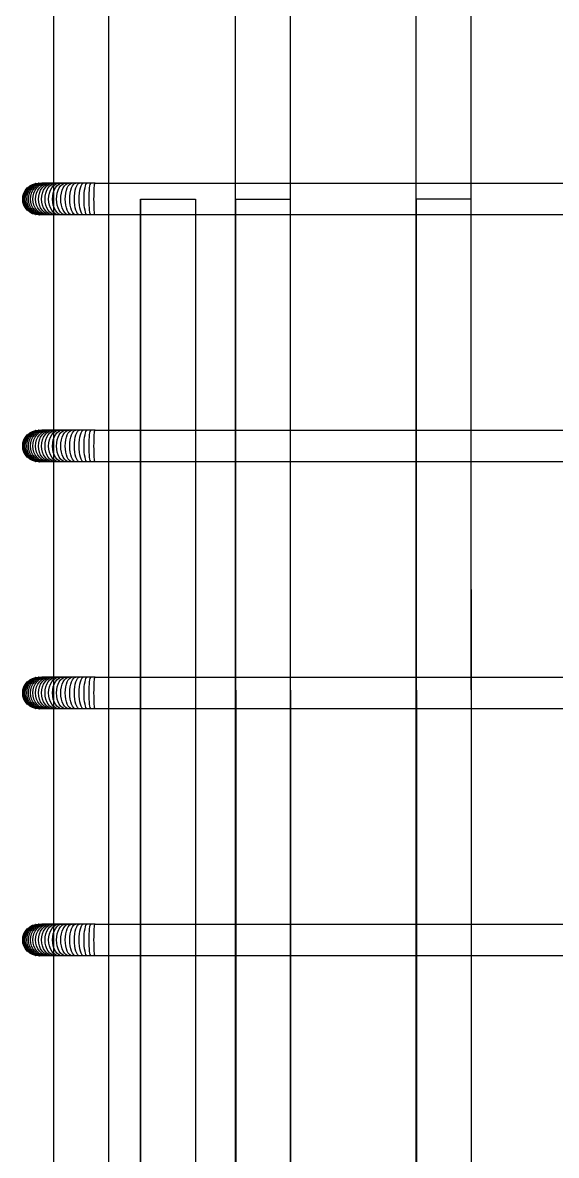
# Model space of a CAD drawing. Header units: inches. Extents: x 31 to 716, y 21 to 143.
# Drawn here: x 270.879 to 272.284, y 65.606 to 68.587 of the extents above; entities that cross this region are included whole.
import ezdxf

# ---------------------------------------------------------------- set-up
doc = ezdxf.new("R2010")
doc.units = ezdxf.units.IN
doc.header["$MEASUREMENT"] = 0
doc.layers.add('INNO-RFT-Y', color=2, linetype='Continuous')

# ---------------------------------------------------------------- blocks, each defined once
blk = doc.blocks.new('rebar')
at = {"layer": 'INNO-RFT-Y', "color": 5}
for p, q in [((-0.37543, 2.26868), (-0.35045, 2.26868)), ((-0.37543, 2.26868), (-0.37475, 0.02822)), ((-0.34975, -0.02501), (-0.35045, 2.26868)), ((-0.29332, 2.26868), (-0.29335, 2.26868)), ((-0.26839, 2.26868), (-0.29332, 2.26868)), ((-0.29332, 2.26868), (-0.29262, 0.02822)), ((-0.26839, 2.26868), (-0.26771, 0.02822)), ((-0.26836, 2.26868), (-0.26839, 2.26868))]:
    blk.add_line(p, q, dxfattribs=at)
at = {"layer": 'INNO-RFT-Y', "color": 30, "true_color": 0xf26722}
for points in [[(-0.41865, 0.76868), (-0.41865, 2.26868), (-0.41865, 0.76868), (-0.4573, 0.02868), (-0.45726, 0.02822), (-0.4573, 0.0056), (-0.4573, -1.31151)], [(-0.41865, 2.26868), (-0.39367, 2.26868), (-0.39367, 0.76777), (-0.43228, 0.02822), (-0.43231, 0.02777), (-0.43231, 0.0056), (-0.43231, -1.31151)]]:
    blk.add_lwpolyline(points, dxfattribs=at)
blk = doc.blocks.new('rebar red 2')
at = {"color": 1}
for p, q in [((-52.24491, -96.5527), (-52.24402, -96.55161)), ((-52.24485, -96.5527), (-52.24395, -96.55161)), ((-52.24463, -96.5527), (-52.24374, -96.55161)), ((-52.24427, -96.5527), (-52.2434, -96.55161)), ((-52.24402, -96.55161), (-52.24395, -96.55161)), ((-52.24395, -96.55161), (-52.24293, -96.55072)), ((-52.24378, -96.5527), (-52.24291, -96.55161)), ((-52.24374, -96.55161), (-52.24266, -96.55072)), ((-52.2434, -96.55161), (-52.24233, -96.55072)), ((-52.24314, -96.5527), (-52.24229, -96.55161)), ((-52.24293, -96.55072), (-52.24286, -96.55072)), ((-52.24291, -96.55161), (-52.24186, -96.55072)), ((-52.24286, -96.55072), (-52.24169, -96.55005)), ((-52.24266, -96.55072), (-52.24143, -96.55005)), ((-52.24237, -96.5527), (-52.24154, -96.55161)), ((-52.24233, -96.55072), (-52.24111, -96.55005)), ((-52.24229, -96.55161), (-52.24126, -96.55072)), ((-52.24186, -96.55072), (-52.24066, -96.55005)), ((-52.24169, -96.55005), (-52.24162, -96.55005)), ((-52.24162, -96.55005), (-52.24034, -96.54964)), ((-52.24154, -96.55161), (-52.24053, -96.55072)), ((-52.24146, -96.5527), (-52.24066, -96.55161)), ((-52.24143, -96.55005), (-52.24009, -96.54964)), ((-52.24126, -96.55072), (-52.24008, -96.55005)), ((-52.24111, -96.55005), (-52.23978, -96.54964)), ((-52.24066, -96.55005), (-52.23935, -96.54964)), ((-52.24066, -96.55161), (-52.23968, -96.55072)), ((-52.24053, -96.55072), (-52.23939, -96.55005)), ((-52.24043, -96.5527), (-52.23966, -96.55161)), ((-52.24009, -96.54964), (-52.24034, -96.54964)), ((-52.24009, -96.54964), (-52.23978, -96.54964)), ((-52.24008, -96.55005), (-52.2388, -96.54964)), ((-52.23978, -96.54964), (-52.23893, -96.54951)), ((-52.23978, -96.54964), (-52.23935, -96.54964)), ((-52.23968, -96.55072), (-52.23857, -96.55005)), ((-52.23966, -96.55161), (-52.23871, -96.55072)), ((-52.23939, -96.55005), (-52.23814, -96.54964)), ((-52.23935, -96.54964), (-52.23893, -96.54951)), ((-52.23927, -96.5527), (-52.23853, -96.55161)), ((-52.23888, -96.54951), (-52.23893, -96.54951)), ((-52.23893, -96.54951), (-52.2389, -96.54951)), ((-52.2389, -96.54951), (-52.23888, -96.54951)), ((-52.23882, -96.54952), (-52.23888, -96.54951)), ((-52.23882, -96.54952), (-52.2387, -96.54951)), ((-52.2388, -96.54964), (-52.23747, -96.54951)), ((-52.23871, -96.55072), (-52.23763, -96.55005)), ((-52.2387, -96.54951), (-52.23747, -96.54951)), ((-52.23857, -96.55005), (-52.23736, -96.54964)), ((-52.23853, -96.55161), (-52.23762, -96.55072)), ((-52.23814, -96.54964), (-52.23684, -96.54951)), ((-52.238, -96.5527), (-52.23729, -96.55161)), ((-52.23763, -96.55005), (-52.23647, -96.54964)), ((-52.23762, -96.55072), (-52.23659, -96.55005)), ((-52.23684, -96.54951), (-52.23747, -96.54951)), ((-52.23736, -96.54964), (-52.2361, -96.54951)), ((-52.23729, -96.55161), (-52.23642, -96.55072)), ((-52.2361, -96.54951), (-52.23684, -96.54951)), ((-52.23661, -96.5527), (-52.23594, -96.55161)), ((-52.23659, -96.55005), (-52.23547, -96.54964)), ((-52.23647, -96.54964), (-52.23525, -96.54951)), ((-52.23642, -96.55072), (-52.23544, -96.55005)), ((-52.23525, -96.54951), (-52.2361, -96.54951)), ((-52.23594, -96.55161), (-52.23512, -96.55072)), ((-52.23547, -96.54964), (-52.2343, -96.54951)), ((-52.23544, -96.55005), (-52.23436, -96.54964)), ((-52.2343, -96.54951), (-52.23525, -96.54951)), ((-52.23512, -96.55072), (-52.23418, -96.55005)), ((-52.23511, -96.5527), (-52.23448, -96.55161)), ((-52.23448, -96.55161), (-52.23371, -96.55072)), ((-52.23436, -96.54964), (-52.23325, -96.54951)), ((-52.23325, -96.54951), (-52.2343, -96.54951)), ((-52.23418, -96.55005), (-52.23317, -96.54964)), ((-52.23371, -96.55072), (-52.23283, -96.55005)), ((-52.23351, -96.5527), (-52.23292, -96.55161)), ((-52.23211, -96.54951), (-52.23325, -96.54951)), ((-52.23317, -96.54964), (-52.23211, -96.54951)), ((-52.23292, -96.55161), (-52.2322, -96.55072)), ((-52.23283, -96.55005), (-52.23187, -96.54964)), ((-52.2322, -96.55072), (-52.23138, -96.55005)), ((-52.23088, -96.54951), (-52.23211, -96.54951)), ((-52.23187, -96.54964), (-52.23088, -96.54951)), ((-52.23182, -96.5527), (-52.23127, -96.55161)), ((-52.23138, -96.55005), (-52.23049, -96.54964)), ((-52.23127, -96.55161), (-52.23061, -96.55072)), ((-52.22957, -96.54951), (-52.23088, -96.54951)), ((-52.23061, -96.55072), (-52.22985, -96.55005)), ((-52.23049, -96.54964), (-52.22957, -96.54951)), ((-52.23004, -96.5527), (-52.22954, -96.55161)), ((-52.22985, -96.55005), (-52.22903, -96.54964)), ((-52.22817, -96.54951), (-52.22957, -96.54951)), ((-52.22954, -96.55161), (-52.22893, -96.55072)), ((-52.22903, -96.54964), (-52.22817, -96.54951)), ((-52.22893, -96.55072), (-52.22824, -96.55005)), ((-52.22824, -96.55005), (-52.22749, -96.54964)), ((-52.22818, -96.5527), (-52.22773, -96.55161)), ((-52.22671, -96.54951), (-52.22817, -96.54951)), ((-52.22773, -96.55161), (-52.22718, -96.55072)), ((-52.22749, -96.54964), (-52.22671, -96.54951)), ((-52.22718, -96.55072), (-52.22656, -96.55005)), ((-52.22518, -96.54951), (-52.22671, -96.54951)), ((-52.22656, -96.55005), (-52.22589, -96.54964)), ((-52.22624, -96.5527), (-52.22585, -96.55161)), ((-52.22589, -96.54964), (-52.22518, -96.54951)), ((-52.22585, -96.55161), (-52.22537, -96.55072)), ((-52.22537, -96.55072), (-52.22481, -96.55005)), ((-52.2236, -96.54951), (-52.22518, -96.54951)), ((-52.22481, -96.55005), (-52.22422, -96.54964)), ((-52.22425, -96.5527), (-52.22391, -96.55161)), ((-52.22422, -96.54964), (-52.2236, -96.54951)), ((-52.22391, -96.55161), (-52.22349, -96.55072)), ((-52.22196, -96.54951), (-52.2236, -96.54951)), ((-52.22349, -96.55072), (-52.22301, -96.55005)), ((-52.22301, -96.55005), (-52.22249, -96.54964)), ((-52.22249, -96.54964), (-52.22196, -96.54951)), ((-52.2222, -96.5527), (-52.22191, -96.55161)), ((-52.22027, -96.54951), (-52.22196, -96.54951)), ((-52.22191, -96.55161), (-52.22156, -96.55072)), ((-52.22156, -96.55072), (-52.22116, -96.55005)), ((-52.22116, -96.55005), (-52.22072, -96.54964)), ((-52.22072, -96.54964), (-52.22027, -96.54951)), ((-52.21855, -96.54951), (-52.22027, -96.54951)), ((-52.2201, -96.5527), (-52.21987, -96.55161)), ((-52.21987, -96.55161), (-52.21959, -96.55072)), ((-52.21959, -96.55072), (-52.21926, -96.55005)), ((-52.21926, -96.55005), (-52.21891, -96.54964)), ((-52.21891, -96.54964), (-52.21855, -96.54951)), ((-52.2168, -96.54951), (-52.21855, -96.54951)), ((-52.21797, -96.5527), (-52.21779, -96.55161)), ((-52.21779, -96.55161), (-52.21758, -96.55072)), ((-52.21758, -96.55072), (-52.21734, -96.55005)), ((-52.21734, -96.55005), (-52.21707, -96.54964)), ((-52.21707, -96.54964), (-52.2168, -96.54951)), ((-52.21502, -96.54951), (-52.2168, -96.54951)), ((-52.2158, -96.5527), (-52.21569, -96.55161)), ((-52.21569, -96.55161), (-52.21555, -96.55072)), ((-52.21555, -96.55072), (-52.21538, -96.55005)), ((-52.21538, -96.55005), (-52.21521, -96.54964)), ((-52.21521, -96.54964), (-52.21502, -96.54951)), ((-52.21323, -96.54951), (-52.21502, -96.54951)), ((-52.21362, -96.5527), (-52.21357, -96.55161)), ((-52.21357, -96.55161), (-52.21349, -96.55072)), ((-52.21349, -96.55072), (-52.21341, -96.55005)), ((-52.21341, -96.55005), (-52.21332, -96.54964)), ((-52.21332, -96.54964), (-52.21323, -96.54951)), ((-52.21323, -96.54951), (-51.49464, -96.54951)), ((-52.24613, -96.5567), (-52.24599, -96.5553)), ((-52.24599, -96.5581), (-52.24613, -96.5567)), ((-52.24606, -96.5567), (-52.24592, -96.5553)), ((-52.24592, -96.5581), (-52.24606, -96.5567)), ((-52.24599, -96.5553), (-52.24558, -96.55395)), ((-52.24592, -96.5553), (-52.24551, -96.55395)), ((-52.24583, -96.5567), (-52.2457, -96.5553)), ((-52.2457, -96.5581), (-52.24583, -96.5567)), ((-52.2457, -96.5553), (-52.24529, -96.55395)), ((-52.24558, -96.55395), (-52.24491, -96.5527)), ((-52.24551, -96.55395), (-52.24485, -96.5527)), ((-52.24546, -96.5567), (-52.24533, -96.5553)), ((-52.24533, -96.5581), (-52.24546, -96.5567)), ((-52.24533, -96.5553), (-52.24493, -96.55395)), ((-52.24529, -96.55395), (-52.24463, -96.5527)), ((-52.24495, -96.5567), (-52.24481, -96.5553)), ((-52.24481, -96.5581), (-52.24495, -96.5567)), ((-52.24493, -96.55395), (-52.24427, -96.5527)), ((-52.24481, -96.5553), (-52.24442, -96.55395)), ((-52.24442, -96.55395), (-52.24378, -96.5527)), ((-52.24429, -96.5567), (-52.24416, -96.5553)), ((-52.24416, -96.5581), (-52.24429, -96.5567)), ((-52.24416, -96.5553), (-52.24377, -96.55395)), ((-52.24377, -96.55395), (-52.24314, -96.5527)), ((-52.24349, -96.5567), (-52.24336, -96.5553)), ((-52.24336, -96.5581), (-52.24349, -96.5567)), ((-52.24336, -96.5553), (-52.24298, -96.55395)), ((-52.24298, -96.55395), (-52.24237, -96.5527)), ((-52.24255, -96.5567), (-52.24243, -96.5553)), ((-52.24243, -96.5581), (-52.24255, -96.5567)), ((-52.24243, -96.5553), (-52.24206, -96.55395)), ((-52.24206, -96.55395), (-52.24146, -96.5527)), ((-52.24148, -96.5567), (-52.24136, -96.5553)), ((-52.24136, -96.5581), (-52.24148, -96.5567)), ((-52.24136, -96.5553), (-52.24101, -96.55395)), ((-52.24101, -96.55395), (-52.24043, -96.5527)), ((-52.24028, -96.5567), (-52.24017, -96.5553)), ((-52.24017, -96.5581), (-52.24028, -96.5567)), ((-52.24017, -96.5553), (-52.23983, -96.55395)), ((-52.23983, -96.55395), (-52.23927, -96.5527)), ((-52.23896, -96.5567), (-52.23885, -96.5553)), ((-52.23885, -96.5581), (-52.23896, -96.5567)), ((-52.23885, -96.5553), (-52.23853, -96.55395)), ((-52.23853, -96.55395), (-52.238, -96.5527)), ((-52.23752, -96.5567), (-52.23742, -96.5553)), ((-52.23742, -96.5581), (-52.23752, -96.5567)), ((-52.23742, -96.5553), (-52.23711, -96.55395)), ((-52.23711, -96.55395), (-52.23661, -96.5527)), ((-52.23597, -96.5567), (-52.23587, -96.5553)), ((-52.23587, -96.5581), (-52.23597, -96.5567)), ((-52.23587, -96.5553), (-52.23558, -96.55395)), ((-52.23558, -96.55395), (-52.23511, -96.5527)), ((-52.23431, -96.5567), (-52.23422, -96.5553)), ((-52.23422, -96.5581), (-52.23431, -96.5567)), ((-52.23422, -96.5553), (-52.23395, -96.55395)), ((-52.23395, -96.55395), (-52.23351, -96.5527)), ((-52.23256, -96.5567), (-52.23247, -96.5553)), ((-52.23247, -96.5581), (-52.23256, -96.5567)), ((-52.23247, -96.5553), (-52.23222, -96.55395)), ((-52.23222, -96.55395), (-52.23182, -96.5527)), ((-52.23071, -96.5567), (-52.23063, -96.5553)), ((-52.23063, -96.5581), (-52.23071, -96.5567)), ((-52.23063, -96.5553), (-52.23041, -96.55395)), ((-52.23041, -96.55395), (-52.23004, -96.5527)), ((-52.22878, -96.5567), (-52.22871, -96.5553)), ((-52.22871, -96.5581), (-52.22878, -96.5567)), ((-52.22871, -96.5553), (-52.22851, -96.55395)), ((-52.22851, -96.55395), (-52.22818, -96.5527)), ((-52.22678, -96.5567), (-52.22672, -96.5553)), ((-52.22672, -96.5581), (-52.22678, -96.5567)), ((-52.22672, -96.5553), (-52.22654, -96.55395)), ((-52.22654, -96.55395), (-52.22624, -96.5527)), ((-52.22471, -96.5567), (-52.22466, -96.5553)), ((-52.22466, -96.5581), (-52.22471, -96.5567)), ((-52.22466, -96.5553), (-52.2245, -96.55395)), ((-52.2245, -96.55395), (-52.22425, -96.5527)), ((-52.22259, -96.5567), (-52.22254, -96.5553)), ((-52.22254, -96.5581), (-52.22259, -96.5567)), ((-52.22254, -96.5553), (-52.22241, -96.55395)), ((-52.22241, -96.55395), (-52.2222, -96.5527)), ((-52.22041, -96.5567), (-52.22038, -96.5553)), ((-52.22038, -96.5581), (-52.22041, -96.5567)), ((-52.22038, -96.5553), (-52.22027, -96.55395)), ((-52.22027, -96.55395), (-52.2201, -96.5527)), ((-52.2182, -96.5567), (-52.21818, -96.5553)), ((-52.21818, -96.5581), (-52.2182, -96.5567)), ((-52.21818, -96.5553), (-52.2181, -96.55395)), ((-52.2181, -96.55395), (-52.21797, -96.5527)), ((-52.21596, -96.5567), (-52.21594, -96.5553)), ((-52.21594, -96.5581), (-52.21596, -96.5567)), ((-52.21594, -96.5553), (-52.21589, -96.55395)), ((-52.21589, -96.55395), (-52.2158, -96.5527)), ((-52.2137, -96.5567), (-52.21369, -96.5553)), ((-52.21369, -96.5581), (-52.2137, -96.5567)), ((-52.21369, -96.5553), (-52.21367, -96.55395)), ((-52.21367, -96.55395), (-52.21362, -96.5527)), ((-52.24558, -96.55945), (-52.24599, -96.5581)), ((-52.24551, -96.55945), (-52.24592, -96.5581)), ((-52.24529, -96.55945), (-52.2457, -96.5581)), ((-52.24491, -96.5607), (-52.24558, -96.55945)), ((-52.24485, -96.5607), (-52.24551, -96.55945)), ((-52.24493, -96.55945), (-52.24533, -96.5581)), ((-52.24463, -96.5607), (-52.24529, -96.55945)), ((-52.24427, -96.5607), (-52.24493, -96.55945)), ((-52.24402, -96.56179), (-52.24491, -96.5607)), ((-52.24395, -96.56179), (-52.24485, -96.5607)), ((-52.24442, -96.55945), (-52.24481, -96.5581)), ((-52.24374, -96.56179), (-52.24463, -96.5607)), ((-52.24378, -96.5607), (-52.24442, -96.55945)), ((-52.2434, -96.56179), (-52.24427, -96.5607)), ((-52.24377, -96.55945), (-52.24416, -96.5581)), ((-52.24395, -96.56179), (-52.24402, -96.56179)), ((-52.24293, -96.56268), (-52.24395, -96.56179)), ((-52.24291, -96.56179), (-52.24378, -96.5607)), ((-52.24314, -96.5607), (-52.24377, -96.55945)), ((-52.24266, -96.56268), (-52.24374, -96.56179)), ((-52.24233, -96.56268), (-52.2434, -96.56179)), ((-52.24298, -96.55945), (-52.24336, -96.5581)), ((-52.24229, -96.56179), (-52.24314, -96.5607)), ((-52.24237, -96.5607), (-52.24298, -96.55945)), ((-52.24186, -96.56268), (-52.24291, -96.56179)), ((-52.24206, -96.55945), (-52.24243, -96.5581)), ((-52.24154, -96.56179), (-52.24237, -96.5607)), ((-52.24126, -96.56268), (-52.24229, -96.56179)), ((-52.24146, -96.5607), (-52.24206, -96.55945)), ((-52.24053, -96.56268), (-52.24154, -96.56179)), ((-52.24066, -96.56179), (-52.24146, -96.5607)), ((-52.24101, -96.55945), (-52.24136, -96.5581)), ((-52.24043, -96.5607), (-52.24101, -96.55945)), ((-52.23968, -96.56268), (-52.24066, -96.56179)), ((-52.23966, -96.56179), (-52.24043, -96.5607)), ((-52.23983, -96.55945), (-52.24017, -96.5581)), ((-52.23927, -96.5607), (-52.23983, -96.55945)), ((-52.23871, -96.56268), (-52.23966, -96.56179)), ((-52.23853, -96.56179), (-52.23927, -96.5607)), ((-52.23853, -96.55945), (-52.23885, -96.5581)), ((-52.238, -96.5607), (-52.23853, -96.55945)), ((-52.23762, -96.56268), (-52.23853, -96.56179)), ((-52.23729, -96.56179), (-52.238, -96.5607)), ((-52.23711, -96.55945), (-52.23742, -96.5581)), ((-52.23642, -96.56268), (-52.23729, -96.56179)), ((-52.23661, -96.5607), (-52.23711, -96.55945)), ((-52.23594, -96.56179), (-52.23661, -96.5607)), ((-52.23512, -96.56268), (-52.23594, -96.56179)), ((-52.23558, -96.55945), (-52.23587, -96.5581)), ((-52.23511, -96.5607), (-52.23558, -96.55945)), ((-52.23448, -96.56179), (-52.23511, -96.5607)), ((-52.23371, -96.56268), (-52.23448, -96.56179)), ((-52.23395, -96.55945), (-52.23422, -96.5581)), ((-52.23351, -96.5607), (-52.23395, -96.55945)), ((-52.23292, -96.56179), (-52.23351, -96.5607)), ((-52.2322, -96.56268), (-52.23292, -96.56179)), ((-52.23222, -96.55945), (-52.23247, -96.5581)), ((-52.23182, -96.5607), (-52.23222, -96.55945)), ((-52.23127, -96.56179), (-52.23182, -96.5607)), ((-52.23061, -96.56268), (-52.23127, -96.56179)), ((-52.23041, -96.55945), (-52.23063, -96.5581)), ((-52.23004, -96.5607), (-52.23041, -96.55945)), ((-52.22954, -96.56179), (-52.23004, -96.5607)), ((-52.22893, -96.56268), (-52.22954, -96.56179)), ((-52.22851, -96.55945), (-52.22871, -96.5581)), ((-52.22818, -96.5607), (-52.22851, -96.55945)), ((-52.22773, -96.56179), (-52.22818, -96.5607)), ((-52.22718, -96.56268), (-52.22773, -96.56179)), ((-52.22654, -96.55945), (-52.22672, -96.5581)), ((-52.22624, -96.5607), (-52.22654, -96.55945)), ((-52.22585, -96.56179), (-52.22624, -96.5607)), ((-52.22537, -96.56268), (-52.22585, -96.56179)), ((-52.2245, -96.55945), (-52.22466, -96.5581)), ((-52.22425, -96.5607), (-52.2245, -96.55945)), ((-52.22391, -96.56179), (-52.22425, -96.5607)), ((-52.22349, -96.56268), (-52.22391, -96.56179)), ((-52.22241, -96.55945), (-52.22254, -96.5581)), ((-52.2222, -96.5607), (-52.22241, -96.55945)), ((-52.22191, -96.56179), (-52.2222, -96.5607)), ((-52.22156, -96.56268), (-52.22191, -96.56179)), ((-52.22027, -96.55945), (-52.22038, -96.5581)), ((-52.2201, -96.5607), (-52.22027, -96.55945)), ((-52.21987, -96.56179), (-52.2201, -96.5607)), ((-52.21959, -96.56268), (-52.21987, -96.56179)), ((-52.2181, -96.55945), (-52.21818, -96.5581)), ((-52.21797, -96.5607), (-52.2181, -96.55945)), ((-52.21779, -96.56179), (-52.21797, -96.5607)), ((-52.21758, -96.56268), (-52.21779, -96.56179)), ((-52.21589, -96.55945), (-52.21594, -96.5581)), ((-52.2158, -96.5607), (-52.21589, -96.55945)), ((-52.21569, -96.56179), (-52.2158, -96.5607)), ((-52.21555, -96.56268), (-52.21569, -96.56179)), ((-52.21367, -96.55945), (-52.21369, -96.5581)), ((-52.21362, -96.5607), (-52.21367, -96.55945)), ((-52.21357, -96.56179), (-52.21362, -96.5607)), ((-52.21349, -96.56268), (-52.21357, -96.56179)), ((-52.24286, -96.56268), (-52.24293, -96.56268)), ((-52.24169, -96.56334), (-52.24286, -96.56268)), ((-52.24143, -96.56334), (-52.24266, -96.56268)), ((-52.24111, -96.56334), (-52.24233, -96.56268)), ((-52.24066, -96.56334), (-52.24186, -96.56268)), ((-52.24162, -96.56334), (-52.24169, -96.56334)), ((-52.24034, -96.56375), (-52.24162, -96.56334)), ((-52.24009, -96.56375), (-52.24143, -96.56334)), ((-52.24008, -96.56334), (-52.24126, -96.56268)), ((-52.23978, -96.56375), (-52.24111, -96.56334)), ((-52.23935, -96.56375), (-52.24066, -96.56334)), ((-52.23939, -96.56334), (-52.24053, -96.56268)), ((-52.24034, -96.56375), (-52.24009, -96.56375)), ((-52.23978, -96.56375), (-52.24009, -96.56375)), ((-52.2388, -96.56375), (-52.24008, -96.56334)), ((-52.23935, -96.56375), (-52.23978, -96.56375)), ((-52.23893, -96.56389), (-52.23978, -96.56375)), ((-52.23857, -96.56334), (-52.23968, -96.56268)), ((-52.23814, -96.56375), (-52.23939, -96.56334)), ((-52.23893, -96.56389), (-52.23935, -96.56375)), ((-52.23888, -96.56389), (-52.23893, -96.56389)), ((-52.2389, -96.56389), (-52.23893, -96.56389)), ((-52.23888, -96.56389), (-52.2389, -96.56389)), ((-52.23882, -96.56388), (-52.23888, -96.56389)), ((-52.2387, -96.56389), (-52.23882, -96.56388)), ((-52.23747, -96.56389), (-52.2388, -96.56375)), ((-52.23763, -96.56334), (-52.23871, -96.56268)), ((-52.23864, -96.56387), (-52.2387, -96.56389)), ((-52.23867, -96.56387), (-52.2387, -96.56389)), ((-52.23864, -96.56387), (-52.23841, -96.56389)), ((-52.23736, -96.56375), (-52.23857, -96.56334)), ((-52.23747, -96.56389), (-52.23841, -96.56389)), ((-52.23684, -96.56389), (-52.23814, -96.56375)), ((-52.23647, -96.56375), (-52.23763, -96.56334)), ((-52.23659, -96.56334), (-52.23762, -96.56268)), ((-52.23684, -96.56389), (-52.23747, -96.56389)), ((-52.2361, -96.56389), (-52.23736, -96.56375)), ((-52.2361, -96.56389), (-52.23684, -96.56389)), ((-52.23547, -96.56375), (-52.23659, -96.56334)), ((-52.23525, -96.56389), (-52.23647, -96.56375)), ((-52.23544, -96.56334), (-52.23642, -96.56268)), ((-52.23525, -96.56389), (-52.2361, -96.56389)), ((-52.2343, -96.56389), (-52.23547, -96.56375)), ((-52.23436, -96.56375), (-52.23544, -96.56334)), ((-52.2343, -96.56389), (-52.23525, -96.56389)), ((-52.23418, -96.56334), (-52.23512, -96.56268)), ((-52.23325, -96.56389), (-52.23436, -96.56375)), ((-52.23325, -96.56389), (-52.2343, -96.56389)), ((-52.23317, -96.56375), (-52.23418, -96.56334)), ((-52.23283, -96.56334), (-52.23371, -96.56268)), ((-52.23211, -96.56389), (-52.23325, -96.56389)), ((-52.23211, -96.56389), (-52.23317, -96.56375)), ((-52.23187, -96.56375), (-52.23283, -96.56334)), ((-52.23138, -96.56334), (-52.2322, -96.56268)), ((-52.23088, -96.56389), (-52.23211, -96.56389)), ((-52.23088, -96.56389), (-52.23187, -96.56375)), ((-52.23049, -96.56375), (-52.23138, -96.56334)), ((-52.22957, -96.56389), (-52.23088, -96.56389)), ((-52.22985, -96.56334), (-52.23061, -96.56268)), ((-52.22957, -96.56389), (-52.23049, -96.56375)), ((-52.22903, -96.56375), (-52.22985, -96.56334)), ((-52.22817, -96.56389), (-52.22957, -96.56389)), ((-52.22817, -96.56389), (-52.22903, -96.56375)), ((-52.22824, -96.56334), (-52.22893, -96.56268)), ((-52.22749, -96.56375), (-52.22824, -96.56334)), ((-52.22671, -96.56389), (-52.22817, -96.56389)), ((-52.22671, -96.56389), (-52.22749, -96.56375)), ((-52.22656, -96.56334), (-52.22718, -96.56268)), ((-52.22518, -96.56389), (-52.22671, -96.56389)), ((-52.22589, -96.56375), (-52.22656, -96.56334)), ((-52.22518, -96.56389), (-52.22589, -96.56375)), ((-52.22481, -96.56334), (-52.22537, -96.56268)), ((-52.2236, -96.56389), (-52.22518, -96.56389)), ((-52.22422, -96.56375), (-52.22481, -96.56334)), ((-52.2236, -96.56389), (-52.22422, -96.56375)), ((-52.22196, -96.56389), (-52.2236, -96.56389)), ((-52.22301, -96.56334), (-52.22349, -96.56268)), ((-52.22249, -96.56375), (-52.22301, -96.56334)), ((-52.22196, -96.56389), (-52.22249, -96.56375)), ((-52.22027, -96.56389), (-52.22196, -96.56389)), ((-52.22116, -96.56334), (-52.22156, -96.56268)), ((-52.22072, -96.56375), (-52.22116, -96.56334)), ((-52.22027, -96.56389), (-52.22072, -96.56375)), ((-52.21855, -96.56389), (-52.22027, -96.56389)), ((-52.21926, -96.56334), (-52.21959, -96.56268)), ((-52.21891, -96.56375), (-52.21926, -96.56334)), ((-52.21855, -96.56389), (-52.21891, -96.56375)), ((-52.2168, -96.56389), (-52.21855, -96.56389)), ((-52.21734, -96.56334), (-52.21758, -96.56268)), ((-52.21707, -96.56375), (-52.21734, -96.56334)), ((-52.2168, -96.56389), (-52.21707, -96.56375)), ((-52.21502, -96.56389), (-52.2168, -96.56389)), ((-52.21538, -96.56334), (-52.21555, -96.56268)), ((-52.21521, -96.56375), (-52.21538, -96.56334)), ((-52.21502, -96.56389), (-52.21521, -96.56375)), ((-52.21323, -96.56389), (-52.21502, -96.56389)), ((-52.21341, -96.56334), (-52.21349, -96.56268)), ((-52.21332, -96.56375), (-52.21341, -96.56334)), ((-52.21323, -96.56389), (-52.21332, -96.56375)), ((-51.49464, -96.56389), (-52.21323, -96.56389))]:
    blk.add_line(p, q, dxfattribs=at)
blk = doc.blocks.new('*U268')
at = {"xscale": 5.790493255340768, "yscale": 5.790493255340768, "zscale": 5.790493255340768}
blk.add_blockref('rebar red 2', (300.2599, 559.1109), dxfattribs=at)
blk = doc.blocks.new('*U269')
at = {"color": 0, "linetype": 'ByBlock', "lineweight": -2, "transparency": 16777216}
for p in [(0, 5.85), (0, 5.2), (0, 4.55), (0, 3.9)]:
    blk.add_blockref('*U268', p, dxfattribs=at)

msp = doc.modelspace()

# ---------------------------------------------------------------- linework, layer by layer
at = {"layer": 'INNO-RFT-Y', "color": 5}
for p, q in [((270.9614, 59.4365), (270.9614, 85.6014)), ((271.106, 59.4365), (271.106, 85.6014)), ((271.4393, 59.4365), (271.4394, 85.6014)), ((271.584, 59.4365), (271.5841, 85.6014)), ((271.9146, 59.4365), (271.9146, 85.6014)), ((272.0591, 85.6014), (272.0593, 59.4365))]:
    msp.add_line(p, q, dxfattribs=at)

# ---------------------------------------------------------------- block references
msp.add_blockref('*U269', (273.1499, 62.2725))
at = {"xscale": 5.790493255340768, "yscale": 5.790493255340768, "zscale": 5.790493255340768}
msp.add_blockref('rebar', (273.6133, 54.9855), dxfattribs=at)

doc.saveas('drawing.dxf')
